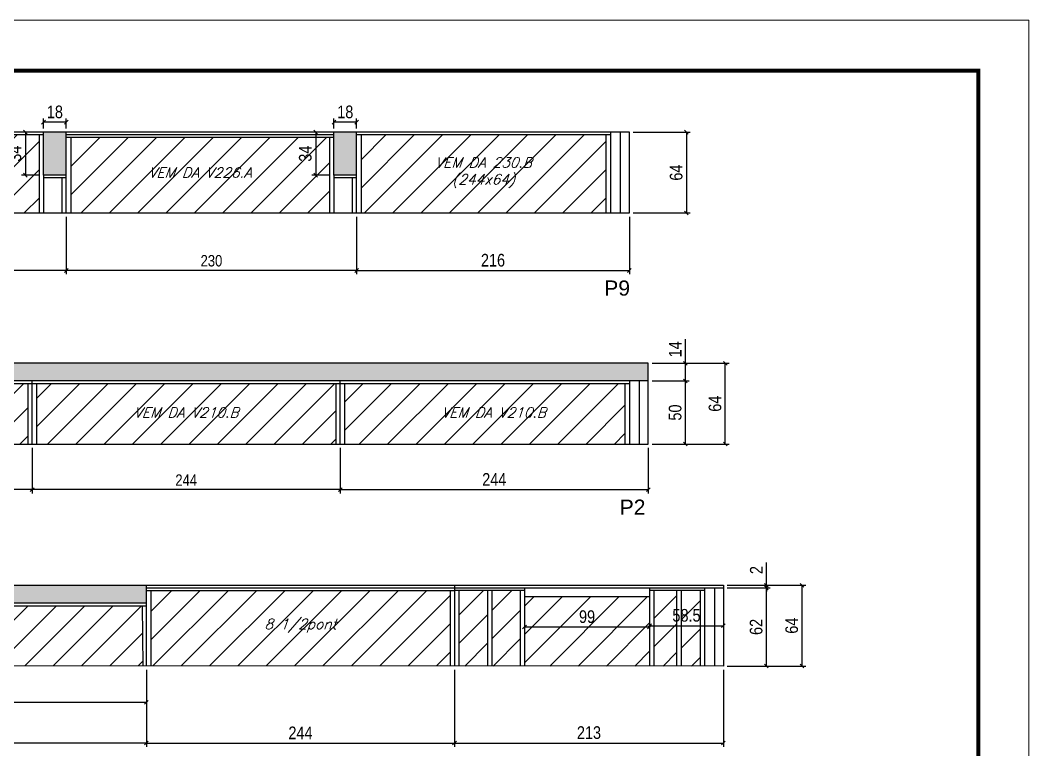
# Model space of a CAD drawing. Extents: x 13154 to 22413, y 1253 to 30260.
# Drawn here: x 15439 to 16238, y 23548 to 24126 of the extents above; entities that cross this region are included whole.
import ezdxf

# ---------------------------------------------------------------- set-up
doc = ezdxf.new("R2010")
doc.units = 0
doc.linetypes.add('DASHED', pattern=[0.75, 0.5, -0.25])
for name, color, linetype in [('5', 5, 'Continuous'), ('COTA', 241, 'Continuous'), ('Painéis', 200, 'Continuous'), ('SARR_2.2x7', 40, 'Continuous'), ('SARR_3.5x7', 81, 'Continuous'), ('texto', 7, 'Continuous')]:
    doc.layers.add(name, color=color, linetype=linetype)
for name, color, linetype, lineweight in [('Folhas', 255, 'Continuous', 9), ('Hachura', 251, 'Continuous', 9), ('SARRAFO DE PRESSAO', 251, 'DASHED', 9)]:
    doc.layers.add(name, color=color, linetype=linetype, lineweight=lineweight)
doc.styles.add('COTA TECNICA', font='techl___.ttf', dxfattribs={"height": 10})
doc.styles.add('COTA TECNICA-50', font='techl___.ttf', dxfattribs={"height": 9})
doc.styles.add('Romans', font='romans.shx')
doc.styles.get("Standard").update_dxf_attribs({"font": 'arial.ttf'})
doc.dimstyles.new('COTA PAINEL-50', dxfattribs={"dimtxt": 9, "dimasz": 3, "dimexe": 3, "dimexo": 3, "dimgap": 3, "dimtad": 1, "dimdec": 1, "dimzin": 12, "dimdsep": 46, "dimtxsty": 'COTA TECNICA-50', "dimblk1": 'OBLIQUE', "dimblk2": 'OBLIQUE', "dimsah": 1, "dimcen": 0.9, "dimclrd": 4, "dimclre": 4, "dimclrt": 240, "dimadec": 1, "dimazin": 3, "dimtfac": 1, "dimtdec": 1, "dimtmove": 0, "dimatfit": 3, "dimfxl": 1, "dimtolj": 1, "dimtzin": 12, "dimarcsym": 0})
doc.dimstyles.new('PAINEL', dxfattribs={"dimtxt": 10, "dimasz": 3, "dimexe": 3, "dimexo": 3, "dimgap": 3, "dimtad": 1, "dimdec": 1, "dimzin": 12, "dimdsep": 46, "dimtxsty": 'COTA TECNICA', "dimblk1": 'OBLIQUE', "dimblk2": 'OBLIQUE', "dimsah": 1, "dimcen": 0.9, "dimclrd": 4, "dimclre": 4, "dimclrt": 240, "dimadec": 1, "dimazin": 3, "dimtfac": 1, "dimtdec": 1, "dimtmove": 0, "dimatfit": 3, "dimfxl": 1, "dimtolj": 1, "dimtzin": 12, "dimarcsym": 0})

# ---------------------------------------------------------------- blocks, each defined once
blk = doc.blocks.new('9999999999')
at = {"layer": 'Folhas'}
blk.add_lwpolyline([(98138.98, 34190.21), (99623.98, 34190.21), (99623.98, 35240.21), (98138.98, 35240.21)], close=True, dxfattribs=at)
at = {"layer": 'Folhas', "color": 30, "const_width": 3}
blk.add_lwpolyline([(98213.98, 34230.21), (99583.98, 34230.21), (99583.98, 35200.21), (98213.98, 35200.21)], close=True, dxfattribs=at)
blk = doc.blocks.new('_Oblique')
at = {"color": 0, "linetype": 'ByBlock', "lineweight": -2}
blk.add_line((-0.5, -0.5), (0.5, 0.5), dxfattribs=at)
blk = doc.blocks.new('*D163')
at = {"layer": 'COTA', "color": 4, "linetype": 'ByBlock', "lineweight": -2, "transparency": 16777216}
for p, q in [((15475.47, 23970.5), (15475.47, 23924.91)), ((15705.47, 23970.5), (15705.47, 23924.91)), ((15705.47, 23927.91), (15475.47, 23927.91))]:
    blk.add_line(p, q, dxfattribs=at)
at = {"layer": 'Defpoints', "color": 0, "linetype": 'ByBlock', "transparency": 16777216}
for p in [(15475.47, 23973.5), (15705.47, 23973.5), (15475.47, 23927.91)]:
    blk.add_point(p, dxfattribs=at)
at = {"layer": 'COTA', "color": 4, "linetype": 'ByBlock', "lineweight": -2, "transparency": 16777216, "xscale": 3, "yscale": 3, "zscale": 3, "rotation": 180}
blk.add_blockref('_Oblique', (15475.47, 23927.91), dxfattribs=at)
at = {"layer": 'COTA', "color": 4, "linetype": 'ByBlock', "lineweight": -2, "transparency": 16777216, "xscale": 3, "yscale": 3, "zscale": 3}
blk.add_blockref('_Oblique', (15705.47, 23927.91), dxfattribs=at)
at = {"layer": 'COTA', "color": 240, "linetype": 'ByBlock', "transparency": 16777216, "insert": (15590.47, 23935.61), "char_height": 9, "attachment_point": 5, "style": 'COTA TECNICA-50'}
blk.add_mtext('\\A1;230', dxfattribs=at)
blk = doc.blocks.new('*D1063')
at = {"layer": 'COTA', "color": 4, "linetype": 'ByBlock', "lineweight": -2, "transparency": 16777216}
for p, q in [((15241.47, 23970.5), (15241.47, 23924.91)), ((15475.47, 23970.5), (15475.47, 23924.91)), ((15475.47, 23927.91), (15241.47, 23927.91))]:
    blk.add_line(p, q, dxfattribs=at)
at = {"layer": 'Defpoints', "color": 0, "linetype": 'ByBlock', "transparency": 16777216}
for p in [(15241.47, 23973.5), (15475.47, 23973.5), (15241.47, 23927.91)]:
    blk.add_point(p, dxfattribs=at)
at = {"layer": 'COTA', "color": 4, "linetype": 'ByBlock', "lineweight": -2, "transparency": 16777216, "xscale": 3, "yscale": 3, "zscale": 3, "rotation": 180}
blk.add_blockref('_Oblique', (15241.47, 23927.91), dxfattribs=at)
at = {"layer": 'COTA', "color": 4, "linetype": 'ByBlock', "lineweight": -2, "transparency": 16777216, "xscale": 3, "yscale": 3, "zscale": 3}
blk.add_blockref('_Oblique', (15475.47, 23927.91), dxfattribs=at)
at = {"layer": 'COTA', "color": 240, "linetype": 'ByBlock', "transparency": 16777216, "insert": (15358.47, 23935.61), "char_height": 9, "attachment_point": 5, "style": 'COTA TECNICA-50'}
blk.add_mtext('\\A1;234', dxfattribs=at)
blk = doc.blocks.new('*D894')
at = {"layer": 'COTA', "color": 4, "linetype": 'ByBlock', "lineweight": -2, "transparency": 16777216}
for p, q in [((15705.47, 23970.5), (15705.47, 23924.91)), ((15921.47, 23970.5), (15921.47, 23924.91)), ((15705.47, 23927.91), (15921.47, 23927.91))]:
    blk.add_line(p, q, dxfattribs=at)
at = {"layer": 'Defpoints', "color": 0, "linetype": 'ByBlock', "transparency": 16777216}
for p in [(15705.47, 23973.5), (15921.47, 23973.5), (15921.47, 23927.91)]:
    blk.add_point(p, dxfattribs=at)
at = {"layer": 'COTA', "color": 4, "linetype": 'ByBlock', "lineweight": -2, "transparency": 16777216, "xscale": 3, "yscale": 3, "zscale": 3, "rotation": 180}
blk.add_blockref('_Oblique', (15705.47, 23927.91), dxfattribs=at)
at = {"layer": 'COTA', "color": 4, "linetype": 'ByBlock', "lineweight": -2, "transparency": 16777216, "xscale": 3, "yscale": 3, "zscale": 3}
blk.add_blockref('_Oblique', (15921.47, 23927.91), dxfattribs=at)
at = {"layer": 'COTA', "color": 240, "linetype": 'ByBlock', "transparency": 16777216, "insert": (15813.47, 23936.02), "char_height": 10, "attachment_point": 5, "style": 'COTA TECNICA'}
blk.add_mtext('\\A1;216', dxfattribs=at)
blk = doc.blocks.new('*D895')
at = {"layer": 'COTA', "color": 4, "linetype": 'ByBlock', "lineweight": -2, "transparency": 16777216}
for p, q in [((15924.47, 24037.5), (15969.67, 24037.5)), ((15966.67, 24037.5), (15966.67, 23973.5)), ((15924.47, 23973.5), (15969.67, 23973.5))]:
    blk.add_line(p, q, dxfattribs=at)
at = {"layer": 'Defpoints', "color": 0, "linetype": 'ByBlock', "transparency": 16777216}
for p in [(15921.47, 24037.5), (15921.47, 23973.5), (15966.67, 23973.5)]:
    blk.add_point(p, dxfattribs=at)
at = {"layer": 'COTA', "color": 4, "linetype": 'ByBlock', "lineweight": -2, "transparency": 16777216, "xscale": 3, "yscale": 3, "zscale": 3}
for p, rotation in [((15966.67, 24037.5), 90), ((15966.67, 23973.5), 270)]:
    blk.add_blockref('_Oblique', p, dxfattribs=dict(at, rotation=rotation))
at = {"layer": 'COTA', "color": 240, "linetype": 'ByBlock', "transparency": 16777216, "insert": (15958.57, 24005.5), "char_height": 10, "attachment_point": 5, "rotation": 90, "style": 'COTA TECNICA'}
blk.add_mtext('\\A1;64', dxfattribs=at)
blk = doc.blocks.new('*D896')
at = {"layer": 'COTA', "color": 4, "linetype": 'ByBlock', "lineweight": -2, "transparency": 16777216}
for p, q in [((15454.47, 24037.5), (15440.07, 24037.5)), ((15443.07, 24037.5), (15443.07, 24003.5)), ((15454.47, 24003.5), (15440.07, 24003.5))]:
    blk.add_line(p, q, dxfattribs=at)
at = {"layer": 'Defpoints', "color": 0, "linetype": 'ByBlock', "transparency": 16777216}
for p in [(15457.47, 24037.5), (15443.07, 24003.5), (15457.47, 24003.5)]:
    blk.add_point(p, dxfattribs=at)
at = {"layer": 'COTA', "color": 4, "linetype": 'ByBlock', "lineweight": -2, "transparency": 16777216, "xscale": 3, "yscale": 3, "zscale": 3}
for p, rotation in [((15443.07, 24037.5), 90), ((15443.07, 24003.5), 270)]:
    blk.add_blockref('_Oblique', p, dxfattribs=dict(at, rotation=rotation))
at = {"layer": 'COTA', "color": 240, "linetype": 'ByBlock', "transparency": 16777216, "insert": (15434.85, 24020.5), "char_height": 10, "attachment_point": 5, "rotation": 90, "style": 'COTA TECNICA'}
blk.add_mtext('\\A1;34', dxfattribs=at)
blk = doc.blocks.new('*D897')
at = {"layer": 'COTA', "color": 4, "linetype": 'ByBlock', "lineweight": -2, "transparency": 16777216}
for p, q in [((15457.47, 24040.5), (15457.47, 24048.45)), ((15475.47, 24040.5), (15475.47, 24048.45)), ((15475.47, 24045.45), (15457.47, 24045.45))]:
    blk.add_line(p, q, dxfattribs=at)
at = {"layer": 'Defpoints', "color": 0, "linetype": 'ByBlock', "transparency": 16777216}
for p in [(15457.47, 24045.45), (15457.47, 24037.5), (15475.47, 24037.5)]:
    blk.add_point(p, dxfattribs=at)
at = {"layer": 'COTA', "color": 4, "linetype": 'ByBlock', "lineweight": -2, "transparency": 16777216, "xscale": 3, "yscale": 3, "zscale": 3, "rotation": 180}
blk.add_blockref('_Oblique', (15457.47, 24045.45), dxfattribs=at)
at = {"layer": 'COTA', "color": 4, "linetype": 'ByBlock', "lineweight": -2, "transparency": 16777216, "xscale": 3, "yscale": 3, "zscale": 3}
blk.add_blockref('_Oblique', (15475.47, 24045.45), dxfattribs=at)
at = {"layer": 'COTA', "color": 240, "linetype": 'ByBlock', "transparency": 16777216, "insert": (15466.47, 24053.54), "char_height": 10, "attachment_point": 5, "style": 'COTA TECNICA'}
blk.add_mtext('\\A1;18', dxfattribs=at)
blk = doc.blocks.new('*D116')
at = {"layer": 'COTA', "color": 4, "linetype": 'ByBlock', "lineweight": -2, "transparency": 16777216}
for p, q in [((15684.47, 24037.5), (15670.07, 24037.5)), ((15673.07, 24037.5), (15673.07, 24003.5)), ((15684.47, 24003.5), (15670.07, 24003.5))]:
    blk.add_line(p, q, dxfattribs=at)
at = {"layer": 'Defpoints', "color": 0, "linetype": 'ByBlock', "transparency": 16777216}
for p in [(15687.47, 24037.5), (15673.07, 24003.5), (15687.47, 24003.5)]:
    blk.add_point(p, dxfattribs=at)
at = {"layer": 'COTA', "color": 4, "linetype": 'ByBlock', "lineweight": -2, "transparency": 16777216, "xscale": 3, "yscale": 3, "zscale": 3}
for p, rotation in [((15673.07, 24037.5), 90), ((15673.07, 24003.5), 270)]:
    blk.add_blockref('_Oblique', p, dxfattribs=dict(at, rotation=rotation))
at = {"layer": 'COTA', "color": 240, "linetype": 'ByBlock', "transparency": 16777216, "insert": (15664.85, 24020.5), "char_height": 10, "attachment_point": 5, "rotation": 90, "style": 'COTA TECNICA'}
blk.add_mtext('\\A1;34', dxfattribs=at)
blk = doc.blocks.new('*D898')
at = {"layer": 'COTA', "color": 4, "linetype": 'ByBlock', "lineweight": -2, "transparency": 16777216}
for p, q in [((15687.47, 24040.5), (15687.47, 24048.45)), ((15705.47, 24040.5), (15705.47, 24048.45)), ((15705.47, 24045.45), (15687.47, 24045.45))]:
    blk.add_line(p, q, dxfattribs=at)
at = {"layer": 'Defpoints', "color": 0, "linetype": 'ByBlock', "transparency": 16777216}
for p in [(15687.47, 24045.45), (15687.47, 24037.5), (15705.47, 24037.5)]:
    blk.add_point(p, dxfattribs=at)
at = {"layer": 'COTA', "color": 4, "linetype": 'ByBlock', "lineweight": -2, "transparency": 16777216, "xscale": 3, "yscale": 3, "zscale": 3, "rotation": 180}
blk.add_blockref('_Oblique', (15687.47, 24045.45), dxfattribs=at)
at = {"layer": 'COTA', "color": 4, "linetype": 'ByBlock', "lineweight": -2, "transparency": 16777216, "xscale": 3, "yscale": 3, "zscale": 3}
blk.add_blockref('_Oblique', (15705.47, 24045.45), dxfattribs=at)
at = {"layer": 'COTA', "color": 240, "linetype": 'ByBlock', "transparency": 16777216, "insert": (15696.47, 24053.54), "char_height": 10, "attachment_point": 5, "style": 'COTA TECNICA'}
blk.add_mtext('\\A1;18', dxfattribs=at)
blk = doc.blocks.new('*D117')
at = {"layer": 'COTA', "color": 4, "linetype": 'ByBlock', "lineweight": -2, "transparency": 16777216}
for p, q in [((15448.47, 23787.37), (15448.47, 23751.28)), ((15692.47, 23787.37), (15692.47, 23751.28)), ((15692.47, 23754.28), (15448.47, 23754.28))]:
    blk.add_line(p, q, dxfattribs=at)
at = {"layer": 'Defpoints', "color": 0, "linetype": 'ByBlock', "transparency": 16777216}
for p in [(15448.47, 23790.37), (15692.47, 23790.37), (15448.47, 23754.28)]:
    blk.add_point(p, dxfattribs=at)
at = {"layer": 'COTA', "color": 4, "linetype": 'ByBlock', "lineweight": -2, "transparency": 16777216, "xscale": 3, "yscale": 3, "zscale": 3, "rotation": 180}
blk.add_blockref('_Oblique', (15448.47, 23754.28), dxfattribs=at)
at = {"layer": 'COTA', "color": 4, "linetype": 'ByBlock', "lineweight": -2, "transparency": 16777216, "xscale": 3, "yscale": 3, "zscale": 3}
blk.add_blockref('_Oblique', (15692.47, 23754.28), dxfattribs=at)
at = {"layer": 'COTA', "color": 240, "linetype": 'ByBlock', "transparency": 16777216, "insert": (15570.47, 23761.85), "char_height": 9, "attachment_point": 5, "style": 'COTA TECNICA-50'}
blk.add_mtext('\\A1;244', dxfattribs=at)
blk = doc.blocks.new('*D899')
at = {"layer": 'COTA', "color": 4, "linetype": 'ByBlock', "lineweight": -2, "transparency": 16777216}
for p, q in [((15241.47, 23787.37), (15241.47, 23751.28)), ((15448.47, 23787.37), (15448.47, 23751.28)), ((15448.47, 23754.28), (15241.47, 23754.28))]:
    blk.add_line(p, q, dxfattribs=at)
at = {"layer": 'Defpoints', "color": 0, "linetype": 'ByBlock', "transparency": 16777216}
for p in [(15241.47, 23790.37), (15448.47, 23790.37), (15241.47, 23754.28)]:
    blk.add_point(p, dxfattribs=at)
at = {"layer": 'COTA', "color": 4, "linetype": 'ByBlock', "lineweight": -2, "transparency": 16777216, "xscale": 3, "yscale": 3, "zscale": 3, "rotation": 180}
blk.add_blockref('_Oblique', (15241.47, 23754.28), dxfattribs=at)
at = {"layer": 'COTA', "color": 4, "linetype": 'ByBlock', "lineweight": -2, "transparency": 16777216, "xscale": 3, "yscale": 3, "zscale": 3}
blk.add_blockref('_Oblique', (15448.47, 23754.28), dxfattribs=at)
at = {"layer": 'COTA', "color": 240, "linetype": 'ByBlock', "transparency": 16777216, "insert": (15344.97, 23761.87), "char_height": 9, "attachment_point": 5, "style": 'COTA TECNICA-50'}
blk.add_mtext('\\A1;207', dxfattribs=at)
blk = doc.blocks.new('*D900')
at = {"layer": 'COTA', "color": 4, "linetype": 'ByBlock', "lineweight": -2, "transparency": 16777216}
for p, q in [((15692.47, 23787.37), (15692.47, 23751.28)), ((15936.47, 23787.37), (15936.47, 23751.28)), ((15692.47, 23754.28), (15936.47, 23754.28))]:
    blk.add_line(p, q, dxfattribs=at)
at = {"layer": 'Defpoints', "color": 0, "linetype": 'ByBlock', "transparency": 16777216}
for p in [(15692.47, 23790.37), (15936.47, 23790.37), (15936.47, 23754.28)]:
    blk.add_point(p, dxfattribs=at)
at = {"layer": 'COTA', "color": 4, "linetype": 'ByBlock', "lineweight": -2, "transparency": 16777216, "xscale": 3, "yscale": 3, "zscale": 3, "rotation": 180}
blk.add_blockref('_Oblique', (15692.47, 23754.28), dxfattribs=at)
at = {"layer": 'COTA', "color": 4, "linetype": 'ByBlock', "lineweight": -2, "transparency": 16777216, "xscale": 3, "yscale": 3, "zscale": 3}
blk.add_blockref('_Oblique', (15936.47, 23754.28), dxfattribs=at)
at = {"layer": 'COTA', "color": 240, "linetype": 'ByBlock', "transparency": 16777216, "insert": (15814.47, 23762.35), "char_height": 10, "attachment_point": 5, "style": 'COTA TECNICA'}
blk.add_mtext('\\A1;244', dxfattribs=at)
blk = doc.blocks.new('*D901')
at = {"layer": 'COTA', "color": 4, "linetype": 'ByBlock', "lineweight": -2, "transparency": 16777216}
for p, q in [((15939.47, 23854.37), (16000.45, 23854.37)), ((15997.45, 23790.37), (15997.45, 23854.37)), ((15939.47, 23790.37), (16000.45, 23790.37))]:
    blk.add_line(p, q, dxfattribs=at)
at = {"layer": 'Defpoints', "color": 0, "linetype": 'ByBlock', "transparency": 16777216}
for p in [(15936.47, 23854.37), (15997.45, 23854.37), (15936.47, 23790.37)]:
    blk.add_point(p, dxfattribs=at)
at = {"layer": 'COTA', "color": 4, "linetype": 'ByBlock', "lineweight": -2, "transparency": 16777216, "xscale": 3, "yscale": 3, "zscale": 3}
for p, rotation in [((15997.45, 23854.37), 90), ((15997.45, 23790.37), 270)]:
    blk.add_blockref('_Oblique', p, dxfattribs=dict(at, rotation=rotation))
at = {"layer": 'COTA', "color": 240, "linetype": 'ByBlock', "transparency": 16777216, "insert": (15989.35, 23822.37), "char_height": 10, "attachment_point": 5, "rotation": 90, "style": 'COTA TECNICA'}
blk.add_mtext('\\A1;64', dxfattribs=at)
blk = doc.blocks.new('*D902')
at = {"layer": 'COTA', "color": 4, "linetype": 'ByBlock', "lineweight": -2, "transparency": 16777216}
for p, q in [((15939.47, 23840.37), (15968.86, 23840.37)), ((15965.86, 23790.37), (15965.86, 23840.37)), ((15939.47, 23790.37), (15968.86, 23790.37))]:
    blk.add_line(p, q, dxfattribs=at)
at = {"layer": 'Defpoints', "color": 0, "linetype": 'ByBlock', "transparency": 16777216}
for p in [(15936.47, 23840.37), (15965.86, 23840.37), (15936.47, 23790.37)]:
    blk.add_point(p, dxfattribs=at)
at = {"layer": 'COTA', "color": 4, "linetype": 'ByBlock', "lineweight": -2, "transparency": 16777216, "xscale": 3, "yscale": 3, "zscale": 3}
for p, rotation in [((15965.86, 23840.37), 90), ((15965.86, 23790.37), 270)]:
    blk.add_blockref('_Oblique', p, dxfattribs=dict(at, rotation=rotation))
at = {"layer": 'COTA', "color": 240, "linetype": 'ByBlock', "transparency": 16777216, "insert": (15957.75, 23815.37), "char_height": 10, "attachment_point": 5, "rotation": 90, "style": 'COTA TECNICA'}
blk.add_mtext('\\A1;50', dxfattribs=at)
blk = doc.blocks.new('*D903')
at = {"layer": 'COTA', "color": 4, "linetype": 'ByBlock', "lineweight": -2, "transparency": 16777216}
for p, q in [((15965.86, 23854.37), (15965.86, 23873.49)), ((15939.47, 23854.37), (15968.86, 23854.37)), ((15965.86, 23840.37), (15965.86, 23854.37)), ((15939.47, 23840.37), (15968.86, 23840.37))]:
    blk.add_line(p, q, dxfattribs=at)
at = {"layer": 'Defpoints', "color": 0, "linetype": 'ByBlock', "transparency": 16777216}
for p in [(15936.47, 23854.37), (15965.86, 23854.37), (15936.47, 23840.37)]:
    blk.add_point(p, dxfattribs=at)
at = {"layer": 'COTA', "color": 4, "linetype": 'ByBlock', "lineweight": -2, "transparency": 16777216, "xscale": 3, "yscale": 3, "zscale": 3}
for p, rotation in [((15965.86, 23854.37), 90), ((15965.86, 23840.37), 270)]:
    blk.add_blockref('_Oblique', p, dxfattribs=dict(at, rotation=rotation))
at = {"layer": 'COTA', "color": 240, "linetype": 'ByBlock', "transparency": 16777216, "insert": (15957.79, 23865.43), "char_height": 10, "attachment_point": 5, "rotation": 90, "style": 'COTA TECNICA'}
blk.add_mtext('\\A1;14', dxfattribs=at)
blk = doc.blocks.new('*D118')
at = {"layer": 'COTA', "color": 4, "linetype": 'ByBlock', "lineweight": -2, "transparency": 16777216}
for p, q in [((15298.97, 23611.48), (15298.97, 23582.8)), ((15538.97, 23611.48), (15538.97, 23582.8)), ((15298.97, 23585.8), (15538.97, 23585.8))]:
    blk.add_line(p, q, dxfattribs=at)
at = {"layer": 'Defpoints', "color": 0, "linetype": 'ByBlock', "transparency": 16777216}
for p in [(15298.97, 23614.48), (15538.97, 23614.48), (15538.97, 23585.8)]:
    blk.add_point(p, dxfattribs=at)
at = {"layer": 'COTA', "color": 4, "linetype": 'ByBlock', "lineweight": -2, "transparency": 16777216, "xscale": 3, "yscale": 3, "zscale": 3, "rotation": 180}
blk.add_blockref('_Oblique', (15298.97, 23585.8), dxfattribs=at)
at = {"layer": 'COTA', "color": 4, "linetype": 'ByBlock', "lineweight": -2, "transparency": 16777216, "xscale": 3, "yscale": 3, "zscale": 3}
blk.add_blockref('_Oblique', (15538.97, 23585.8), dxfattribs=at)
at = {"layer": 'COTA', "color": 240, "linetype": 'ByBlock', "transparency": 16777216, "insert": (15418.97, 23593.39), "char_height": 9, "attachment_point": 5, "style": 'COTA TECNICA-50'}
blk.add_mtext('\\A1;240', dxfattribs=at)
blk = doc.blocks.new('*D905')
at = {"layer": 'COTA', "color": 4, "linetype": 'ByBlock', "lineweight": -2, "transparency": 16777216}
for p, q in [((15241.47, 23611.61), (15241.47, 23550.45)), ((15538.97, 23611.48), (15538.97, 23550.45)), ((15538.97, 23553.45), (15241.47, 23553.45))]:
    blk.add_line(p, q, dxfattribs=at)
at = {"layer": 'Defpoints', "color": 0, "linetype": 'ByBlock', "transparency": 16777216}
for p in [(15241.47, 23614.61), (15538.97, 23614.48), (15241.47, 23553.45)]:
    blk.add_point(p, dxfattribs=at)
at = {"layer": 'COTA', "color": 4, "linetype": 'ByBlock', "lineweight": -2, "transparency": 16777216, "xscale": 3, "yscale": 3, "zscale": 3, "rotation": 180}
blk.add_blockref('_Oblique', (15241.47, 23553.45), dxfattribs=at)
at = {"layer": 'COTA', "color": 4, "linetype": 'ByBlock', "lineweight": -2, "transparency": 16777216, "xscale": 3, "yscale": 3, "zscale": 3}
blk.add_blockref('_Oblique', (15538.97, 23553.45), dxfattribs=at)
at = {"layer": 'COTA', "color": 240, "linetype": 'ByBlock', "transparency": 16777216, "insert": (15390.22, 23561.59), "char_height": 10, "attachment_point": 5, "style": 'COTA TECNICA'}
blk.add_mtext('\\A1;297.5', dxfattribs=at)
blk = doc.blocks.new('*D906')
at = {"layer": 'COTA', "color": 4, "linetype": 'ByBlock', "lineweight": -2, "transparency": 16777216}
for p, q in [((15538.97, 23611.56), (15538.97, 23550.45)), ((15782.97, 23611.48), (15782.97, 23550.45)), ((15538.97, 23553.45), (15782.97, 23553.45))]:
    blk.add_line(p, q, dxfattribs=at)
at = {"layer": 'Defpoints', "color": 0, "linetype": 'ByBlock', "transparency": 16777216}
for p in [(15538.97, 23614.56), (15782.97, 23614.48), (15782.97, 23553.45)]:
    blk.add_point(p, dxfattribs=at)
at = {"layer": 'COTA', "color": 4, "linetype": 'ByBlock', "lineweight": -2, "transparency": 16777216, "xscale": 3, "yscale": 3, "zscale": 3, "rotation": 180}
blk.add_blockref('_Oblique', (15538.97, 23553.45), dxfattribs=at)
at = {"layer": 'COTA', "color": 4, "linetype": 'ByBlock', "lineweight": -2, "transparency": 16777216, "xscale": 3, "yscale": 3, "zscale": 3}
blk.add_blockref('_Oblique', (15782.97, 23553.45), dxfattribs=at)
at = {"layer": 'COTA', "color": 240, "linetype": 'ByBlock', "transparency": 16777216, "insert": (15660.97, 23561.52), "char_height": 10, "attachment_point": 5, "style": 'COTA TECNICA'}
blk.add_mtext('\\A1;244', dxfattribs=at)
blk = doc.blocks.new('*D986')
at = {"layer": 'COTA', "color": 4, "linetype": 'ByBlock', "lineweight": -2, "transparency": 16777216}
for p, q in [((15782.97, 23611.48), (15782.97, 23550.45)), ((15995.97, 23611.48), (15995.97, 23550.45)), ((15782.97, 23553.45), (15995.97, 23553.45))]:
    blk.add_line(p, q, dxfattribs=at)
at = {"layer": 'Defpoints', "color": 0, "linetype": 'ByBlock', "transparency": 16777216}
for p in [(15782.97, 23614.48), (15995.97, 23614.48), (15995.97, 23553.45)]:
    blk.add_point(p, dxfattribs=at)
at = {"layer": 'COTA', "color": 4, "linetype": 'ByBlock', "lineweight": -2, "transparency": 16777216, "xscale": 3, "yscale": 3, "zscale": 3, "rotation": 180}
blk.add_blockref('_Oblique', (15782.97, 23553.45), dxfattribs=at)
at = {"layer": 'COTA', "color": 4, "linetype": 'ByBlock', "lineweight": -2, "transparency": 16777216, "xscale": 3, "yscale": 3, "zscale": 3}
blk.add_blockref('_Oblique', (15995.97, 23553.45), dxfattribs=at)
at = {"layer": 'COTA', "color": 240, "linetype": 'ByBlock', "transparency": 16777216, "insert": (15889.47, 23561.67), "char_height": 10, "attachment_point": 5, "style": 'COTA TECNICA'}
blk.add_mtext('\\A1;213', dxfattribs=at)
blk = doc.blocks.new('*D987')
at = {"layer": 'COTA', "color": 4, "linetype": 'ByBlock', "lineweight": -2, "transparency": 16777216}
for p, q in [((15998.97, 23678.48), (16061.2, 23678.48)), ((16058.2, 23678.48), (16058.2, 23614.48)), ((15998.97, 23614.48), (16061.2, 23614.48))]:
    blk.add_line(p, q, dxfattribs=at)
at = {"layer": 'Defpoints', "color": 0, "linetype": 'ByBlock', "transparency": 16777216}
for p in [(15995.97, 23678.48), (15995.97, 23614.48), (16058.2, 23614.48)]:
    blk.add_point(p, dxfattribs=at)
at = {"layer": 'COTA', "color": 4, "linetype": 'ByBlock', "lineweight": -2, "transparency": 16777216, "xscale": 3, "yscale": 3, "zscale": 3}
for p, rotation in [((16058.2, 23678.48), 90), ((16058.2, 23614.48), 270)]:
    blk.add_blockref('_Oblique', p, dxfattribs=dict(at, rotation=rotation))
at = {"layer": 'COTA', "color": 240, "linetype": 'ByBlock', "transparency": 16777216, "insert": (16050.1, 23646.48), "char_height": 10, "attachment_point": 5, "rotation": 90, "style": 'COTA TECNICA'}
blk.add_mtext('\\A1;64', dxfattribs=at)
blk = doc.blocks.new('*D988')
at = {"layer": 'COTA', "color": 4, "linetype": 'ByBlock', "lineweight": -2, "transparency": 16777216}
blk.add_line((15838.47, 23645.48), (15937.47, 23645.48), dxfattribs=at)
at = {"layer": 'Defpoints', "color": 0, "linetype": 'ByBlock', "transparency": 16777216}
for p in [(15838.47, 23645.48), (15937.47, 23645.48), (15937.47, 23645.48)]:
    blk.add_point(p, dxfattribs=at)
at = {"layer": 'COTA', "color": 4, "linetype": 'ByBlock', "lineweight": -2, "transparency": 16777216, "xscale": 3, "yscale": 3, "zscale": 3, "rotation": 180}
blk.add_blockref('_Oblique', (15838.47, 23645.48), dxfattribs=at)
at = {"layer": 'COTA', "color": 4, "linetype": 'ByBlock', "lineweight": -2, "transparency": 16777216, "xscale": 3, "yscale": 3, "zscale": 3}
blk.add_blockref('_Oblique', (15937.47, 23645.48), dxfattribs=at)
at = {"layer": 'COTA', "color": 240, "linetype": 'ByBlock', "transparency": 16777216, "insert": (15887.97, 23653.57), "char_height": 10, "attachment_point": 5, "style": 'COTA TECNICA'}
blk.add_mtext('\\A1;99', dxfattribs=at)
blk = doc.blocks.new('*D989')
at = {"layer": 'COTA', "color": 4, "linetype": 'ByBlock', "lineweight": -2, "transparency": 16777216}
blk.add_line((15937.47, 23646.48), (15995.97, 23646.48), dxfattribs=at)
at = {"layer": 'Defpoints', "color": 0, "linetype": 'ByBlock', "transparency": 16777216}
for p in [(15937.47, 23646.48), (15995.97, 23646.48), (15995.97, 23646.48)]:
    blk.add_point(p, dxfattribs=at)
at = {"layer": 'COTA', "color": 4, "linetype": 'ByBlock', "lineweight": -2, "transparency": 16777216, "xscale": 3, "yscale": 3, "zscale": 3, "rotation": 180}
blk.add_blockref('_Oblique', (15937.47, 23646.48), dxfattribs=at)
at = {"layer": 'COTA', "color": 4, "linetype": 'ByBlock', "lineweight": -2, "transparency": 16777216, "xscale": 3, "yscale": 3, "zscale": 3}
blk.add_blockref('_Oblique', (15995.97, 23646.48), dxfattribs=at)
at = {"layer": 'COTA', "color": 240, "linetype": 'ByBlock', "transparency": 16777216, "insert": (15966.72, 23654.61), "char_height": 10, "attachment_point": 5, "style": 'COTA TECNICA'}
blk.add_mtext('\\A1;58.5', dxfattribs=at)
blk = doc.blocks.new('*D990')
at = {"layer": 'COTA', "color": 4, "linetype": 'ByBlock', "lineweight": -2, "transparency": 16777216}
for p, q in [((15998.97, 23676.48), (16033.02, 23676.48)), ((16030.02, 23614.48), (16030.02, 23676.48)), ((15998.97, 23614.48), (16033.02, 23614.48))]:
    blk.add_line(p, q, dxfattribs=at)
at = {"layer": 'Defpoints', "color": 0, "linetype": 'ByBlock', "transparency": 16777216}
for p in [(15995.97, 23676.48), (16030.02, 23676.48), (15995.97, 23614.48)]:
    blk.add_point(p, dxfattribs=at)
at = {"layer": 'COTA', "color": 4, "linetype": 'ByBlock', "lineweight": -2, "transparency": 16777216, "xscale": 3, "yscale": 3, "zscale": 3}
for p, rotation in [((16030.02, 23676.48), 90), ((16030.02, 23614.48), 270)]:
    blk.add_blockref('_Oblique', p, dxfattribs=dict(at, rotation=rotation))
at = {"layer": 'COTA', "color": 240, "linetype": 'ByBlock', "transparency": 16777216, "insert": (16021.92, 23645.48), "char_height": 10, "attachment_point": 5, "rotation": 90, "style": 'COTA TECNICA'}
blk.add_mtext('\\A1;62', dxfattribs=at)
blk = doc.blocks.new('*D991')
at = {"layer": 'COTA', "color": 4, "linetype": 'ByBlock', "lineweight": -2, "transparency": 16777216}
for p, q in [((16030.02, 23678.48), (16030.02, 23696.59)), ((15998.97, 23678.48), (16033.02, 23678.48)), ((15998.97, 23676.48), (16033.02, 23676.48)), ((16030.02, 23676.48), (16030.02, 23678.48)), ((16030.02, 23676.48), (16030.02, 23673.48))]:
    blk.add_line(p, q, dxfattribs=at)
at = {"layer": 'Defpoints', "color": 0, "linetype": 'ByBlock', "transparency": 16777216}
for p in [(15995.97, 23678.48), (15995.97, 23676.48), (16030.02, 23678.48)]:
    blk.add_point(p, dxfattribs=at)
at = {"layer": 'COTA', "color": 4, "linetype": 'ByBlock', "lineweight": -2, "transparency": 16777216, "xscale": 3, "yscale": 3, "zscale": 3}
for p, rotation in [((16030.02, 23678.48), 270), ((16030.02, 23676.48), 90)]:
    blk.add_blockref('_Oblique', p, dxfattribs=dict(at, rotation=rotation))
at = {"layer": 'COTA', "color": 240, "linetype": 'ByBlock', "transparency": 16777216, "insert": (16022.02, 23690.54), "char_height": 10, "attachment_point": 5, "rotation": 90, "style": 'COTA TECNICA'}
blk.add_mtext('\\A1;2', dxfattribs=at)

msp = doc.modelspace()

# ---------------------------------------------------------------- hatches: boundary and pattern name
at = {"layer": 'COTA', "linetype": 'ByBlock'}
h = msp.add_hatch(dxfattribs=at)
h.set_pattern_fill('AR-CONC', color=256, scale=0.03)
h.set_pattern_definition([(50, (-117479.7914, -6505.9606), (5.46554007, -0.47817257), [0.5715, -6.2865]), (355, (-117479.7914, -6505.9606), (-1.05730264, 5.73170536), [0.4572, -5.02921753]), (100.4514447, (-117479.336, -6506.0005), (4.40823741, 5.25353256), [0.48570026, -5.34270734]), (46.1842, (-117479.7914, -6504.4366), (8.13237123, -1.26126984), [0.85725, -9.42975]), (96.6355576, (-117479.114, -6504.542), (7.122124, 7.42278374), [0.7285507, -8.01406824]), (351.184151, (-117479.791, -6504.437), (7.122124, 7.42278374), [0.685799, -7.54379196]), (21, (-117479.0294, -6504.8176), (4.54843174, -3.06795595), [0.5715, -6.2865]), (326, (-117479.0294, -6504.8176), (1.85406085, 5.52563898), [0.4572, -5.0292]), (71.451445, (-117478.6504, -6505.0733), (6.40249258, 2.45768307), [0.48570026, -5.34269813]), (37.5, (-117479.7914, -6505.9606), (0.092658098, 2.536651166), [0, -4.96824, 0, -5.1054, 0, -5.04825]), (7.5, (-117479.7914, -6505.9606), (2.004589875, 3.005417245), [0, -2.91084, 0, -4.85394, 0, -1.92405]), (327.5, (-117481.4907, -6505.9606), (4.067717855, -0.17186232), [0, -1.905, 0, -5.9436, 0, -7.8867]), (317.5, (-117482.2527, -6505.9606), (4.44387544, 0.76279473), [0, -2.4765, 0, -3.94716, 0, -5.6007])])
h.paths.add_polyline_path([(15475.47, 24037.5), (15457.47, 24037.5), (15457.47, 24003.5), (15475.47, 24003.5)])
h.paths.add_polyline_path([(15705.47, 24037.5), (15687.47, 24037.5), (15687.47, 24003.5), (15705.47, 24003.5)])
h = msp.add_hatch(dxfattribs=at)
h.set_pattern_fill('AR-CONC', color=256, scale=0.03)
h.set_pattern_definition([(50, (-115953.561, -5242.9348), (5.46554007, -0.47817257), [0.5715, -6.2865]), (355, (-115953.561, -5242.935), (-1.05730264, 5.73170536), [0.4572, -5.02921753]), (100.4514447, (-115953.1054, -5242.9746), (4.40823741, 5.25353256), [0.48570026, -5.34270734]), (46.1842, (-115953.561, -5241.411), (8.13237123, -1.26126984), [0.85725, -9.42975]), (96.6355576, (-115952.883, -5241.516), (7.122124, 7.42278374), [0.7285507, -8.01406824]), (351.184151, (-115953.561, -5241.411), (7.122124, 7.42278374), [0.685799, -7.54379196]), (21, (-115952.799, -5241.7918), (4.54843174, -3.06795595), [0.5715, -6.2865]), (326, (-115952.799, -5241.792), (1.85406085, 5.52563898), [0.4572, -5.0292]), (71.451445, (-115952.42, -5242.0474), (6.40249258, 2.45768307), [0.48570026, -5.34269813]), (37.5, (-115953.5608, -5242.9348), (0.092658098, 2.536651166), [0, -4.96824, 0, -5.1054, 0, -5.04825]), (7.5, (-115953.5608, -5242.9348), (2.004589875, 3.005417245), [0, -2.91084, 0, -4.85394, 0, -1.92405]), (327.5, (-115955.26, -5242.9348), (4.067717855, -0.17186232), [0, -1.905, 0, -5.9436, 0, -7.8867]), (317.5, (-115956.022, -5242.9348), (4.44387544, 0.76279473), [0, -2.4765, 0, -3.94716, 0, -5.6007])])
h.paths.add_polyline_path([(15241.47, 23854.37), (15241.47, 23840.37), (15936.47, 23840.37), (15936.47, 23854.37)])
h = msp.add_hatch(dxfattribs=at)
h.set_pattern_fill('AR-CONC', color=256, scale=0.03)
h.set_pattern_definition([(50, (-115900.2867, -5371.0305), (5.46554007, -0.47817257), [0.5715, -6.2865]), (355, (-115900.2867, -5371.0305), (-1.05730264, 5.73170536), [0.4572, -5.02921753]), (100.4514447, (-115899.831, -5371.0704), (4.40823741, 5.25353256), [0.48570026, -5.34270734]), (46.1842, (-115900.287, -5369.5065), (8.13237123, -1.26126984), [0.85725, -9.42975]), (96.6355576, (-115899.609, -5369.612), (7.122124, 7.42278374), [0.7285507, -8.01406824]), (351.184151, (-115900.287, -5369.5065), (7.122124, 7.42278374), [0.685799, -7.54379196]), (21, (-115899.5247, -5369.8875), (4.54843174, -3.06795595), [0.5715, -6.2865]), (326, (-115899.5247, -5369.8875), (1.85406085, 5.52563898), [0.4572, -5.0292]), (71.451445, (-115899.1457, -5370.143), (6.40249258, 2.45768307), [0.48570026, -5.34269813]), (37.5, (-115900.2867, -5371.0305), (0.092658098, 2.536651166), [0, -4.96824, 0, -5.1054, 0, -5.04825]), (7.5, (-115900.2867, -5371.0305), (2.004589875, 3.005417245), [0, -2.91084, 0, -4.85394, 0, -1.92405]), (327.5, (-115901.986, -5371.0305), (4.067717855, -0.17186232), [0, -1.905, 0, -5.9436, 0, -7.8867]), (317.5, (-115902.748, -5371.0305), (4.44387544, 0.76279473), [0, -2.4765, 0, -3.94716, 0, -5.6007])])
h.paths.add_polyline_path([(15538.97, 23664.48), (15538.97, 23678.48), (15241.47, 23678.61), (15241.47, 23664.61)])
at = {"layer": 'Hachura', "linetype": 'ByBlock'}
h = msp.add_hatch(dxfattribs=at)
h.set_pattern_fill('ANSI31', color=256, scale=5)
h.paths.add_polyline_path([(15453.97, 23973.5), (15453.97, 24035.3), (15259.97, 24035.3), (15259.97, 23973.5)])
h.paths.add_polyline_path([(15683.97, 23973.5), (15683.97, 24033.3), (15478.97, 24033.3), (15478.97, 23973.5)])
h.paths.add_polyline_path([(15902.97, 23973.5), (15902.97, 24035.3), (15708.97, 24035.3), (15708.97, 23973.5)])
h = msp.add_hatch(dxfattribs=at)
h.set_pattern_fill('ANSI31', color=256, scale=5)
h.paths.add_polyline_path([(15444.97, 23790.37), (15444.97, 23838.17), (15259.97, 23838.17), (15259.97, 23790.37)])
h.paths.add_polyline_path([(15298.97, 23662.29), (15298.97, 23614.6), (15536.1, 23614.56), (15535.48, 23662.19)])
h.paths.add_polyline_path([(15298.97, 23662.29), (15259.97, 23662.31), (15259.97, 23614.6), (15298.97, 23614.6)])
h.paths.add_polyline_path([(16018.47, 23412.27), (16018.47, 23460.07), (15908.97, 23460.07), (15908.97, 23412.27)])
h = msp.add_hatch(dxfattribs=at)
h.set_pattern_fill('ANSI31', color=256, scale=5)
h.set_pattern_definition([(45, (-23, 0), (-11.22532, 11.22532), [])])
h.paths.add_polyline_path([(15451.97, 23838.17), (15451.97, 23790.37), (15688.97, 23790.37), (15688.97, 23838.17)])
h.paths.add_polyline_path([(15695.97, 23838.17), (15695.97, 23790.37), (15917.97, 23790.37), (15917.97, 23838.17)])
h = msp.add_hatch(dxfattribs=at)
h.set_pattern_fill('ANSI31', color=256, scale=5)
h.set_pattern_definition([(45, (-115909.308, -2253.529), (-11.2253202, 11.2253202), [])])
h.paths.add_polyline_path([(15779.47, 23614.52), (15779.47, 23674.28), (15542.47, 23674.28), (15542.47, 23614.56)])
h.paths.add_polyline_path([(15809.1, 23674.28), (15786.47, 23674.28), (15786.47, 23614.52), (15809.1, 23614.51)])
h.paths.add_polyline_path([(15834.97, 23614.51), (15834.97, 23674.28), (15812.6, 23674.28), (15812.6, 23614.51)])
h.paths.add_polyline_path([(15937.47, 23614.49), (15937.47, 23669.48), (15838.47, 23669.48), (15838.47, 23614.51)])
h.paths.add_polyline_path([(15958.9, 23674.28), (15940.97, 23674.28), (15940.97, 23614.49), (15958.9, 23614.49)])
h.paths.add_polyline_path([(15962.4, 23614.49), (15977.47, 23614.49), (15977.47, 23674.28), (15962.4, 23674.28)])

# ---------------------------------------------------------------- linework, layer by layer
at = {"layer": 'COTA', "linetype": 'ByBlock'}
for p, q in [((15475.47, 24037.5), (15457.47, 24037.5)), ((15705.47, 24037.5), (15687.47, 24037.5)), ((15936.47, 23854.37), (15241.47, 23854.37)), ((15936.47, 23840.37), (15936.47, 23854.37)), ((15921.47, 23840.37), (15921.47, 23790.37)), ((15241.47, 23678.61), (15538.97, 23678.48)), ((15838.47, 23676.48), (15838.47, 23614.48)), ((15937.47, 23676.48), (15937.47, 23614.48))]:
    msp.add_line(p, q, dxfattribs=at)
at = {"layer": 'Painéis', "linetype": 'Continuous'}
for p, q in [((15457.47, 24037.5), (15241.47, 24037.5)), ((15457.47, 24003.5), (15457.47, 24037.5)), ((15687.47, 24037.5), (15475.47, 24037.5)), ((15475.47, 23973.5), (15475.47, 24037.5)), ((15687.47, 24035.5), (15475.47, 24035.5)), ((15687.47, 24003.5), (15687.47, 24037.5)), ((15705.47, 23973.5), (15705.47, 24037.5)), ((15921.47, 24037.5), (15705.47, 24037.5)), ((15921.47, 23973.5), (15921.47, 24037.5)), ((15475.47, 24003.5), (15457.47, 24003.5)), ((15705.47, 24003.5), (15687.47, 24003.5)), ((15241.47, 23973.5), (15921.47, 23973.5)), ((15936.47, 23840.37), (15241.47, 23840.37)), ((15448.47, 23790.37), (15448.47, 23840.37)), ((15692.47, 23790.37), (15692.47, 23840.37)), ((15936.47, 23790.37), (15936.47, 23840.37)), ((15241.47, 23790.37), (15936.47, 23790.37)), ((15538.97, 23614.48), (15538.97, 23678.48)), ((15538.97, 23678.48), (15995.97, 23678.48)), ((15538.97, 23676.48), (15995.97, 23676.48)), ((15782.97, 23678.48), (15782.97, 23614.48)), ((15995.97, 23678.48), (15995.97, 23614.48)), ((15241.47, 23664.61), (15538.97, 23664.48)), ((15995.97, 23614.48), (15241.47, 23614.61))]:
    msp.add_line(p, q, dxfattribs=at)
at = {"layer": 'SARR_2.2x7', "linetype": 'Continuous'}
for p, q in [((15457.47, 24035.3), (15256.47, 24035.3)), ((15687.47, 24033.3), (15475.47, 24033.3)), ((15906.47, 24035.3), (15705.47, 24035.3)), ((15914.47, 23973.5), (15914.47, 24037.5)), ((15475.47, 24001.3), (15457.47, 24001.3)), ((15705.47, 24001.3), (15687.47, 24001.3)), ((15929.47, 23790.37), (15929.47, 23840.37)), ((15448.47, 23838.17), (15256.47, 23838.17)), ((15692.47, 23838.17), (15448.47, 23838.17)), ((15921.47, 23838.17), (15692.47, 23838.17)), ((15538.97, 23674.28), (15782.97, 23674.28)), ((15838.47, 23674.28), (15782.97, 23674.28)), ((15980.97, 23674.28), (15937.47, 23674.28)), ((15988.97, 23676.48), (15988.97, 23614.48)), ((15838.47, 23669.48), (15937.47, 23669.48)), ((15256.47, 23662.31), (15538.97, 23662.18))]:
    msp.add_line(p, q, dxfattribs=at)
at = {"layer": 'SARR_3.5x7'}
for p, q in [((15453.97, 24035.3), (15453.97, 23973.5)), ((15478.97, 24033.3), (15478.97, 23973.5)), ((15683.97, 24033.3), (15683.97, 23973.5)), ((15708.97, 24035.3), (15708.97, 23973.5)), ((15902.97, 24035.3), (15902.97, 23973.5)), ((15906.47, 24037.5), (15906.47, 23973.5)), ((15457.47, 24003.5), (15457.47, 23973.5)), ((15471.97, 24001.3), (15471.97, 23973.5)), ((15687.47, 24003.5), (15687.47, 23973.5)), ((15701.97, 24001.3), (15701.97, 23973.5)), ((15444.97, 23838.17), (15444.97, 23790.37)), ((15451.97, 23838.17), (15451.97, 23790.37)), ((15688.97, 23838.17), (15688.97, 23790.37)), ((15695.97, 23838.17), (15695.97, 23790.37)), ((15917.97, 23838.17), (15917.97, 23790.37)), ((15542.47, 23674.28), (15542.47, 23614.48)), ((15779.47, 23674.28), (15779.47, 23614.48)), ((15786.47, 23674.28), (15786.47, 23614.48)), ((15809.1, 23674.28), (15809.1, 23614.48)), ((15812.6, 23674.28), (15812.6, 23614.48)), ((15834.97, 23674.28), (15834.97, 23614.48)), ((15940.97, 23674.28), (15940.97, 23614.48)), ((15958.9, 23674.28), (15958.9, 23614.48)), ((15962.4, 23674.28), (15962.4, 23614.48)), ((15977.47, 23674.28), (15977.47, 23614.48)), ((15980.97, 23676.48), (15980.97, 23614.48)), ((15535.47, 23662.31), (15536.09, 23614.61))]:
    msp.add_line(p, q, dxfattribs=at)

# ---------------------------------------------------------------- block references
at = {"layer": 'SARRAFO DE PRESSAO', "color": 6, "linetype": 'ByBlock'}
msp.add_blockref('9999999999', (-83386.1, -11113.91), dxfattribs=at)

# ---------------------------------------------------------------- texts
at = {"layer": '5', "linetype": 'Continuous'}
for s, rotation, p in [('P9', 359.99996, (15901.53, 23908.02)), ('P2', 0.00004, (15913.74, 23734.38))]:
    msp.add_text(s, height=12, rotation=rotation, dxfattribs=at).set_placement(p)
at = {"layer": 'texto', "color": 2, "char_height": 8, "attachment_point": 5, "style": 'Romans'}
for s, insert in [('{\\Q19;\\C256;VEM DA 230.B\\P(244x64)}', (15805.97, 24005.5)), ('{\\Q19;\\C256;VEM DA V226.A}', (15581.47, 24005.5)), ('{\\Q19;\\C256;VEM DA V210.B}', (15570.47, 23815.37)), ('{\\Q19;\\C256;VEM DA V210.B}', (15813.97, 23815.37)), ('{\\Q19;\\C256;8 1/2pont}', (15660.97, 23646.48))]:
    msp.add_mtext(s, dxfattribs=dict(at, insert=insert))

# ---------------------------------------------------------------- dimensions: what is measured, and where the dimension line sits
at = {"layer": 'COTA', "linetype": 'ByBlock'}
for base, p1, p2, picture, middle in [((15457.47, 24045.45), (15475.47, 24037.5), (15457.47, 24037.5), '*D897', (15466.47, 24053.54)), ((15687.47, 24045.45), (15705.47, 24037.5), (15687.47, 24037.5), '*D898', (15696.47, 24053.54)), ((15921.47, 23927.91), (15705.47, 23973.5), (15921.47, 23973.5), '*D894', (15813.47, 23936.02)), ((15936.47, 23754.28), (15692.47, 23790.37), (15936.47, 23790.37), '*D900', (15814.47, 23762.35)), ((15937.47, 23645.48), (15838.47, 23645.48), (15937.47, 23645.48), '*D988', (15887.97, 23653.57)), ((15241.47, 23553.45), (15538.97, 23614.48), (15241.47, 23614.61), '*D905', (15390.22, 23561.59)), ((15782.97, 23553.45), (15538.97, 23614.56), (15782.97, 23614.48), '*D906', (15660.97, 23561.52)), ((15995.97, 23553.45), (15782.97, 23614.48), (15995.97, 23614.48), '*D986', (15889.47, 23561.67))]:
    dim = msp.add_linear_dim(base=base, p1=p1, p2=p2, dimstyle='PAINEL', dxfattribs=at)
    dim.commit()
    dim.dimension.update_dxf_attribs({"geometry": picture, "text_midpoint": middle})
for base, p1, p2, picture, middle in [((15443.07, 24003.5), (15457.47, 24037.5), (15457.47, 24003.5), '*D896', (15434.85, 24020.5)), ((15673.07, 24003.5), (15687.47, 24037.5), (15687.47, 24003.5), '*D116', (15664.85, 24020.5)), ((15966.67, 23973.5), (15921.47, 24037.5), (15921.47, 23973.5), '*D895', (15958.57, 24005.5)), ((15965.86, 23854.37), (15936.47, 23840.37), (15936.47, 23854.37), '*D903', (15957.79, 23865.43)), ((15997.45, 23854.37), (15936.47, 23790.37), (15936.47, 23854.37), '*D901', (15989.35, 23822.37)), ((15965.86, 23840.37), (15936.47, 23790.37), (15936.47, 23840.37), '*D902', (15957.75, 23815.37)), ((16030.02, 23678.48), (15995.97, 23676.48), (15995.97, 23678.48), '*D991', (16022.02, 23690.54)), ((16058.2, 23614.48), (15995.97, 23678.48), (15995.97, 23614.48), '*D987', (16050.1, 23646.48)), ((16030.02, 23676.48), (15995.97, 23614.48), (15995.97, 23676.48), '*D990', (16021.92, 23645.48))]:
    dim = msp.add_linear_dim(base=base, p1=p1, p2=p2, angle=90, dimstyle='PAINEL', dxfattribs=at)
    dim.commit()
    dim.dimension.update_dxf_attribs({"geometry": picture, "text_midpoint": middle})
for base, p1, p2, picture, middle in [((15241.47, 23927.91), (15475.47, 23973.5), (15241.47, 23973.5), '*D1063', (15358.47, 23935.61)), ((15241.47, 23754.28), (15448.47, 23790.37), (15241.47, 23790.37), '*D899', (15344.97, 23761.87)), ((15538.97, 23585.8), (15298.97, 23614.48), (15538.97, 23614.48), '*D118', (15418.97, 23593.39))]:
    dim = msp.add_linear_dim(base=base, p1=p1, p2=p2, angle=180, dimstyle='COTA PAINEL-50', override={"dimarcsym": 1}, dxfattribs=at)
    dim.commit()
    dim.dimension.update_dxf_attribs({"geometry": picture, "text_midpoint": middle})
for base, p1, p2, dimstyle, override, picture, middle in [((15475.47, 23927.91), (15705.47, 23973.5), (15475.47, 23973.5), 'COTA PAINEL-50', {"dimarcsym": 1}, '*D163', (15590.47, 23935.61)), ((15448.47, 23754.28), (15692.47, 23790.37), (15448.47, 23790.37), 'COTA PAINEL-50', {"dimarcsym": 1}, '*D117', (15570.47, 23761.85)), ((15995.97, 23646.48), (15937.47, 23646.48), (15995.97, 23646.48), 'PAINEL', {"dimtmove": 1}, '*D989', (15966.72, 23654.61))]:
    dim = msp.add_linear_dim(base=base, p1=p1, p2=p2, dimstyle=dimstyle, override=override, dxfattribs=at)
    dim.commit()
    dim.dimension.update_dxf_attribs({"geometry": picture, "text_midpoint": middle})

doc.saveas('drawing.dxf')
